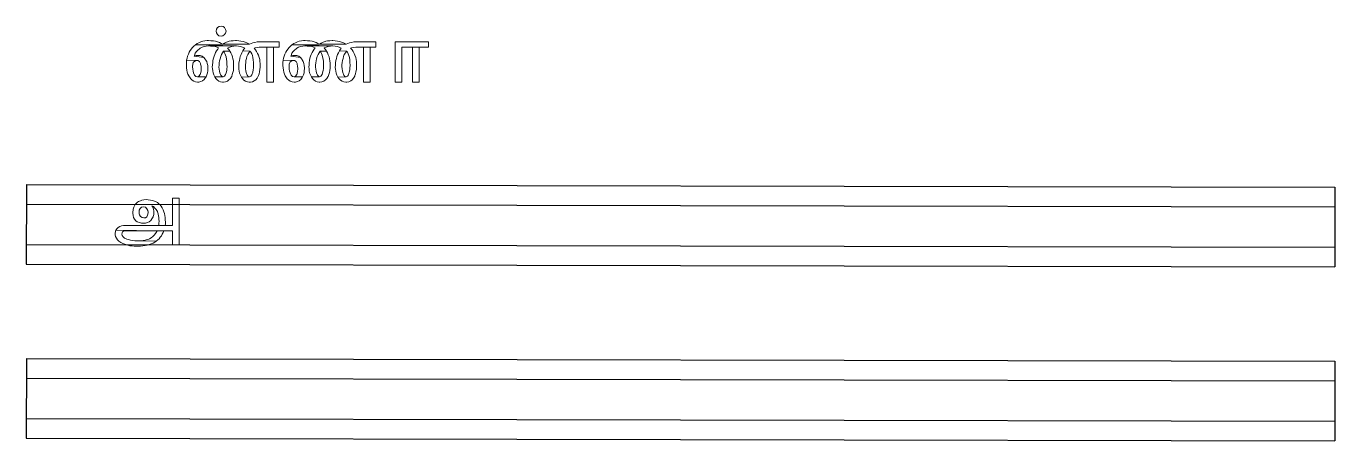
# Model space of a CAD drawing. Header units: millimetres. Extents: x 6516 to 16517, y 10558 to 13730.
import ezdxf

# ---------------------------------------------------------------- set-up
doc = ezdxf.new("R2010")
doc.units = ezdxf.units.MM

msp = doc.modelspace()

# ---------------------------------------------------------------- linework, layer by layer
for p, q in [((6517, 12519), (6516, 11909)), ((6517, 12519), (16517, 12499)), ((16517, 12499), (16516, 11889)), ((6516, 12369), (16516, 12349)), ((6516, 12059), (16516, 12039)), ((6516, 11909), (16516, 11889)), ((6517, 11189), (6516, 10579)), ((6517, 11189), (16517, 11168)), ((16517, 11168), (16516, 10558)), ((6516, 11039), (16516, 11018)), ((6516, 10729), (16516, 10708)), ((6516, 10579), (16516, 10558))]:
    msp.add_line(p, q)
at = {"lineweight": 0}
for p, q in [((7415, 12402), (7399, 12399)), ((7432, 12403), (7415, 12402)), ((7449, 12402), (7432, 12403)), ((7465, 12400), (7449, 12402)), ((7332, 12324), (7330, 12308)), ((7330, 12308), (7330, 12299)), ((7333, 12329), (7332, 12324)), ((7338, 12345), (7333, 12329)), ((7341, 12351), (7338, 12345)), ((7349, 12365), (7341, 12351)), ((7354, 12371), (7349, 12365)), ((7366, 12383), (7354, 12371)), ((7373, 12388), (7366, 12383)), ((7388, 12395), (7373, 12388)), ((7378, 12308), (7379, 12323)), ((7379, 12291), (7378, 12308)), ((7379, 12323), (7386, 12336)), ((7386, 12336), (7397, 12346)), ((7399, 12399), (7388, 12395)), ((7397, 12346), (7413, 12349)), ((7397, 12346), (7397, 12346)), ((7413, 12349), (7428, 12345)), ((7428, 12345), (7438, 12333)), ((7438, 12333), (7445, 12320)), ((7445, 12320), (7447, 12308)), ((7447, 12308), (7447, 12301)), ((7481, 12397), (7465, 12400)), ((7483, 12345), (7476, 12356)), ((7476, 12356), (7488, 12350)), ((7489, 12394), (7481, 12397)), ((7488, 12330), (7483, 12345)), ((7488, 12350), (7500, 12339)), ((7491, 12316), (7488, 12330)), ((7504, 12388), (7489, 12394)), ((7490, 12290), (7492, 12308)), ((7492, 12308), (7491, 12316)), ((7500, 12339), (7510, 12327)), ((7518, 12380), (7504, 12388)), ((7510, 12327), (7518, 12312)), ((7531, 12369), (7518, 12380)), ((7518, 12312), (7519, 12309)), ((7519, 12309), (7524, 12294)), ((7536, 12365), (7531, 12369)), ((7546, 12353), (7536, 12365)), ((7555, 12340), (7546, 12353)), ((7562, 12325), (7555, 12340)), ((7568, 12311), (7562, 12325)), ((7572, 12297), (7568, 12311)), ((7330, 12299), (7332, 12282)), ((7332, 12282), (7337, 12267)), ((7337, 12267), (7344, 12253)), ((7344, 12253), (7354, 12241)), ((7354, 12241), (7365, 12233)), ((7365, 12233), (7381, 12227)), ((7381, 12287), (7379, 12291)), ((7389, 12273), (7381, 12287)), ((7381, 12227), (7381, 12227)), ((7381, 12227), (7397, 12224)), ((7401, 12266), (7389, 12273)), ((7397, 12224), (7414, 12223)), ((7416, 12263), (7401, 12266)), ((7414, 12223), (7427, 12224)), ((7428, 12265), (7416, 12263)), ((7427, 12224), (7443, 12228)), ((7438, 12272), (7428, 12265)), ((7444, 12285), (7438, 12272)), ((7443, 12228), (7455, 12234)), ((7447, 12301), (7444, 12285)), ((7455, 12234), (7468, 12244)), ((7468, 12244), (7477, 12256)), ((7477, 12256), (7485, 12271)), ((7485, 12271), (7487, 12275)), ((7487, 12275), (7490, 12290)), ((7524, 12294), (7528, 12277)), ((7528, 12277), (7529, 12269)), ((7529, 12269), (7530, 12253)), ((7530, 12225), (7529, 12206)), ((7529, 12206), (7579, 12206)), ((7530, 12253), (7531, 12236)), ((7531, 12236), (7530, 12225)), ((7576, 12282), (7572, 12297)), ((7578, 12266), (7576, 12282)), ((7579, 12248), (7578, 12266)), ((7580, 12230), (7579, 12248)), ((7579, 12206), (7580, 12218)), ((7580, 12218), (7580, 12230))]:
    msp.add_line(p, q, dxfattribs=at)
for points in [[(7967, 13692), (7970, 13707), (7978, 13719), (7991, 13728), (8005, 13730), (8021, 13726), (8032, 13719), (8040, 13705), (8043, 13692), (8040, 13676), (8032, 13665), (8018, 13656), (8005, 13654), (7989, 13657), (7978, 13665), (7969, 13678), (7967, 13692), (7967, 13692)], [(7909, 13619), (7898, 13619), (7881, 13617), (7865, 13614), (7850, 13609), (7835, 13603), (7822, 13596), (7809, 13587), (8018, 13591), (8006, 13598), (7993, 13604), (7978, 13610), (7963, 13614), (7946, 13617), (7928, 13618)], [(8449, 13611), (8319, 13611), (8318, 13611), (8299, 13611), (8281, 13609), (8264, 13606), (8249, 13602), (8235, 13597), (8222, 13591), (8018, 13591), (7809, 13587), (8123, 13578), (8138, 13577), (8154, 13574), (8170, 13569), (8186, 13562), (8179, 13553), (8171, 13540), (8226, 13539), (8233, 13530), (8239, 13519), (8244, 13505), (8248, 13490), (8251, 13473), (8252, 13453), (8253, 13431), (8253, 13428), (8252, 13411), (8250, 13395), (8247, 13379), (8247, 13378), (8240, 13358), (8232, 13347), (8222, 13343), (8160, 13340), (8168, 13329), (8179, 13317), (8192, 13308), (8206, 13303), (8221, 13301), (8230, 13302), (8245, 13305), (8258, 13311), (8270, 13320), (8280, 13332), (8288, 13348), (8290, 13352), (8295, 13366), (8299, 13381), (8301, 13398), (8303, 13415), (8303, 13434), (8303, 13443), (8302, 13459), (8300, 13476), (8296, 13491), (8291, 13507), (8284, 13521), (8277, 13535), (8268, 13549), (8258, 13562), (8265, 13564), (8281, 13567), (8297, 13569), (8314, 13570), (8355, 13570), (8406, 13570), (8449, 13570)], [(8123, 13619), (8116, 13619), (8098, 13618), (8082, 13617), (8068, 13614), (8062, 13613), (8047, 13607), (8032, 13600), (8018, 13591), (8222, 13591), (8217, 13595), (8203, 13602), (8188, 13608), (8173, 13613), (8157, 13616), (8140, 13618)], [(8647, 13619), (8635, 13619), (8619, 13617), (8603, 13614), (8588, 13609), (8573, 13603), (8560, 13596), (8547, 13587), (8756, 13591), (8744, 13598), (8731, 13604), (8716, 13610), (8701, 13614), (8684, 13617), (8666, 13618)], [(9187, 13611), (9057, 13611), (9056, 13611), (9036, 13611), (9019, 13609), (9002, 13606), (8987, 13602), (8973, 13597), (8960, 13591), (8756, 13591), (8547, 13587), (8860, 13578), (8876, 13577), (8892, 13574), (8908, 13569), (8924, 13562), (8917, 13553), (8909, 13540), (8964, 13539), (8970, 13530), (8977, 13519), (8982, 13505), (8986, 13490), (8988, 13473), (8990, 13453), (8991, 13431), (8991, 13428), (8990, 13411), (8988, 13395), (8985, 13379), (8985, 13378), (8978, 13358), (8970, 13347), (8960, 13343), (8898, 13340), (8906, 13329), (8917, 13317), (8930, 13308), (8944, 13303), (8959, 13301), (8967, 13302), (8982, 13305), (8996, 13311), (9008, 13320), (9018, 13332), (9026, 13348), (9028, 13352), (9033, 13366), (9036, 13381), (9039, 13398), (9041, 13415), (9041, 13434), (9041, 13443), (9040, 13459), (9037, 13476), (9034, 13491), (9028, 13507), (9022, 13521), (9014, 13535), (9006, 13549), (8995, 13562), (9003, 13564), (9018, 13567), (9035, 13569), (9052, 13570), (9093, 13570), (9144, 13570), (9187, 13570)], [(8860, 13619), (8854, 13619), (8835, 13618), (8819, 13617), (8806, 13614), (8800, 13613), (8785, 13607), (8770, 13600), (8756, 13591), (8960, 13591), (8955, 13595), (8941, 13602), (8926, 13608), (8911, 13613), (8895, 13616), (8878, 13618)], [(9590, 13611), (9335, 13611), (9335, 13301), (9386, 13301), (9386, 13570), (9469, 13570), (9520, 13570), (9590, 13570)], [(7809, 13587), (7797, 13576), (7785, 13564), (7779, 13557), (7770, 13544), (7762, 13530), (7755, 13516), (7749, 13501), (7745, 13486), (7742, 13469), (7825, 13467), (7828, 13466), (7840, 13459), (7848, 13443), (7849, 13440), (7853, 13424), (7854, 13407), (7854, 13401), (7852, 13385), (7848, 13368), (7845, 13361), (7836, 13347), (7825, 13343), (7890, 13343), (7896, 13357), (7901, 13372), (7904, 13389), (7904, 13407), (7904, 13411), (7903, 13428), (7900, 13445), (7895, 13459), (7887, 13473), (7884, 13478), (7873, 13490), (7800, 13499), (7802, 13506), (7808, 13522), (7817, 13535), (7827, 13547), (7840, 13557), (7846, 13561), (7860, 13568), (7875, 13573), (7891, 13577), (7909, 13578), (8123, 13578)], [(7831, 13506), (7815, 13505), (7800, 13499), (7873, 13490), (7861, 13499), (7846, 13505)], [(8123, 13578), (7909, 13578), (7925, 13577), (7944, 13576), (7960, 13573), (7974, 13569), (7986, 13564), (7979, 13555), (7970, 13542), (7963, 13529), (7957, 13514), (7951, 13500), (7946, 13484), (7943, 13468), (7941, 13451), (7939, 13434), (7938, 13416), (7939, 13405), (7941, 13389), (7945, 13373), (7950, 13357), (7957, 13342), (8020, 13343), (8013, 13345), (8004, 13355), (7996, 13374), (7993, 13385), (7990, 13401), (7989, 13417), (7990, 13431), (7991, 13448), (7994, 13464), (7997, 13481), (8002, 13497), (8008, 13514), (8016, 13527), (8024, 13538), (8073, 13538), (8064, 13551), (8054, 13562), (8058, 13564), (8071, 13570), (8086, 13574), (8103, 13577)], [(8073, 13538), (8024, 13538), (8029, 13531), (8035, 13521), (8040, 13509), (8044, 13494), (8047, 13478), (8049, 13459), (8050, 13439), (8051, 13416), (8050, 13406), (8048, 13390), (8044, 13373), (8039, 13361), (8031, 13347), (8020, 13343), (7957, 13342), (7965, 13330), (7976, 13318), (7988, 13309), (8001, 13303), (8016, 13301), (8023, 13302), (8038, 13304), (8053, 13310), (8065, 13318), (8076, 13329), (8085, 13343), (8086, 13346), (8091, 13360), (8096, 13375), (8099, 13391), (8101, 13408), (8101, 13428), (8101, 13446), (8099, 13464), (8096, 13480), (8092, 13496), (8087, 13511), (8080, 13525)], [(8171, 13540), (8164, 13527), (8158, 13513), (8152, 13498), (8148, 13483), (8145, 13466), (8142, 13449), (8141, 13431), (8140, 13413), (8141, 13401), (8143, 13385), (8147, 13369), (8153, 13354), (8160, 13340), (8222, 13343), (8213, 13345), (8204, 13356), (8197, 13375), (8194, 13388), (8192, 13404), (8191, 13421), (8191, 13434), (8193, 13451), (8195, 13467), (8199, 13483), (8203, 13498), (8209, 13514), (8217, 13527), (8226, 13539)], [(8406, 13570), (8355, 13570), (8355, 13301), (8406, 13301)], [(8547, 13587), (8535, 13576), (8523, 13564), (8517, 13557), (8508, 13544), (8500, 13530), (8493, 13516), (8487, 13501), (8483, 13486), (8480, 13469), (8563, 13467), (8566, 13466), (8578, 13459), (8586, 13443), (8587, 13440), (8590, 13424), (8592, 13407), (8591, 13401), (8590, 13385), (8586, 13368), (8583, 13361), (8574, 13347), (8563, 13343), (8628, 13343), (8634, 13357), (8639, 13372), (8641, 13389), (8642, 13407), (8642, 13411), (8641, 13428), (8637, 13445), (8632, 13459), (8625, 13473), (8622, 13478), (8611, 13490), (8537, 13499), (8540, 13506), (8546, 13522), (8555, 13535), (8565, 13547), (8578, 13557), (8584, 13561), (8598, 13568), (8613, 13573), (8629, 13577), (8646, 13578), (8860, 13578)], [(8568, 13506), (8553, 13505), (8537, 13499), (8611, 13490), (8599, 13499), (8584, 13505)], [(8860, 13578), (8646, 13578), (8663, 13577), (8682, 13576), (8698, 13573), (8712, 13569), (8723, 13564), (8717, 13555), (8708, 13542), (8701, 13529), (8694, 13514), (8689, 13500), (8684, 13484), (8681, 13468), (8678, 13451), (8677, 13434), (8676, 13416), (8677, 13405), (8679, 13389), (8682, 13373), (8688, 13357), (8695, 13342), (8758, 13343), (8751, 13345), (8742, 13355), (8734, 13374), (8731, 13385), (8728, 13401), (8727, 13417), (8727, 13431), (8729, 13448), (8731, 13464), (8735, 13481), (8740, 13497), (8746, 13514), (8754, 13527), (8762, 13538), (8811, 13538), (8802, 13551), (8792, 13562), (8796, 13564), (8809, 13570), (8824, 13574), (8841, 13577)], [(8811, 13538), (8762, 13538), (8767, 13531), (8773, 13521), (8778, 13509), (8781, 13494), (8785, 13478), (8787, 13459), (8788, 13439), (8788, 13416), (8788, 13406), (8786, 13390), (8781, 13373), (8777, 13361), (8768, 13347), (8758, 13343), (8695, 13342), (8703, 13330), (8714, 13318), (8726, 13309), (8739, 13303), (8754, 13301), (8760, 13302), (8776, 13304), (8790, 13310), (8803, 13318), (8813, 13329), (8822, 13343), (8824, 13346), (8829, 13360), (8834, 13375), (8837, 13391), (8838, 13408), (8839, 13428), (8838, 13446), (8837, 13464), (8834, 13480), (8830, 13496), (8824, 13511), (8818, 13525)], [(8909, 13540), (8902, 13527), (8895, 13513), (8890, 13498), (8886, 13483), (8882, 13466), (8880, 13449), (8879, 13431), (8878, 13413), (8879, 13401), (8881, 13385), (8885, 13369), (8890, 13354), (8898, 13340), (8960, 13343), (8951, 13345), (8942, 13356), (8935, 13375), (8932, 13388), (8930, 13404), (8929, 13421), (8929, 13434), (8931, 13451), (8933, 13467), (8937, 13483), (8941, 13498), (8947, 13514), (8955, 13527), (8964, 13539)], [(9144, 13570), (9093, 13570), (9093, 13301), (9144, 13301)], [(9520, 13570), (9469, 13570), (9469, 13301), (9520, 13301)], [(7742, 13469), (7740, 13453), (7740, 13435), (7740, 13428), (7741, 13411), (7743, 13394), (7747, 13378), (7752, 13363), (7758, 13349), (7763, 13341), (7773, 13326), (7784, 13316), (7796, 13308), (7810, 13303), (7825, 13302), (7835, 13302), (7850, 13306), (7864, 13312), (7876, 13323), (7886, 13336), (7890, 13343), (7825, 13343), (7813, 13346), (7803, 13355), (7795, 13372), (7791, 13385), (7788, 13401), (7787, 13419), (7787, 13421), (7789, 13439), (7792, 13453), (7796, 13456), (7810, 13464), (7825, 13467)], [(8480, 13469), (8478, 13453), (8477, 13435), (8477, 13428), (8479, 13411), (8481, 13394), (8485, 13378), (8490, 13363), (8496, 13349), (8500, 13341), (8510, 13326), (8522, 13316), (8534, 13308), (8548, 13303), (8563, 13302), (8573, 13302), (8588, 13306), (8602, 13312), (8614, 13323), (8624, 13336), (8628, 13343), (8563, 13343), (8551, 13346), (8541, 13355), (8532, 13372), (8529, 13385), (8526, 13401), (8525, 13419), (8525, 13421), (8526, 13439), (8530, 13453), (8533, 13456), (8547, 13464), (8563, 13467)], [(7686, 12415), (7635, 12415), (7635, 12206), (7579, 12206), (7529, 12206), (7277, 12206), (7277, 12206), (7260, 12205), (7244, 12202), (7232, 12198), (7218, 12190), (7211, 12183), (7201, 12170), (7517, 12165), (7635, 12165), (7635, 12057), (7686, 12057)], [(7201, 12170), (7198, 12161), (7195, 12144), (7196, 12135), (7199, 12121), (7205, 12108), (7213, 12096), (7224, 12085), (7238, 12076), (7255, 12067), (7262, 12064), (7277, 12059), (7292, 12055), (7308, 12051), (7325, 12049), (7342, 12048), (7359, 12047), (7369, 12047), (7388, 12048), (7407, 12050), (7424, 12052), (7441, 12056), (7456, 12060), (7471, 12065), (7485, 12071), (7498, 12078), (7510, 12086), (7372, 12088), (7363, 12088), (7346, 12089), (7330, 12091), (7314, 12094), (7298, 12098), (7285, 12102), (7268, 12109), (7256, 12118), (7248, 12128), (7246, 12139), (7248, 12149), (7252, 12157), (7260, 12163), (7269, 12165), (7517, 12165)], [(7517, 12165), (7514, 12160), (7505, 12145), (7494, 12132), (7483, 12121), (7471, 12111), (7457, 12104), (7454, 12102), (7441, 12097), (7426, 12093), (7410, 12090), (7392, 12089), (7372, 12088), (7510, 12086), (7521, 12095), (7531, 12104), (7540, 12115), (7549, 12126), (7556, 12138), (7562, 12151), (7568, 12165), (7635, 12165)]]:
    msp.add_lwpolyline(points, close=True, dxfattribs=at)

doc.saveas('drawing.dxf')
